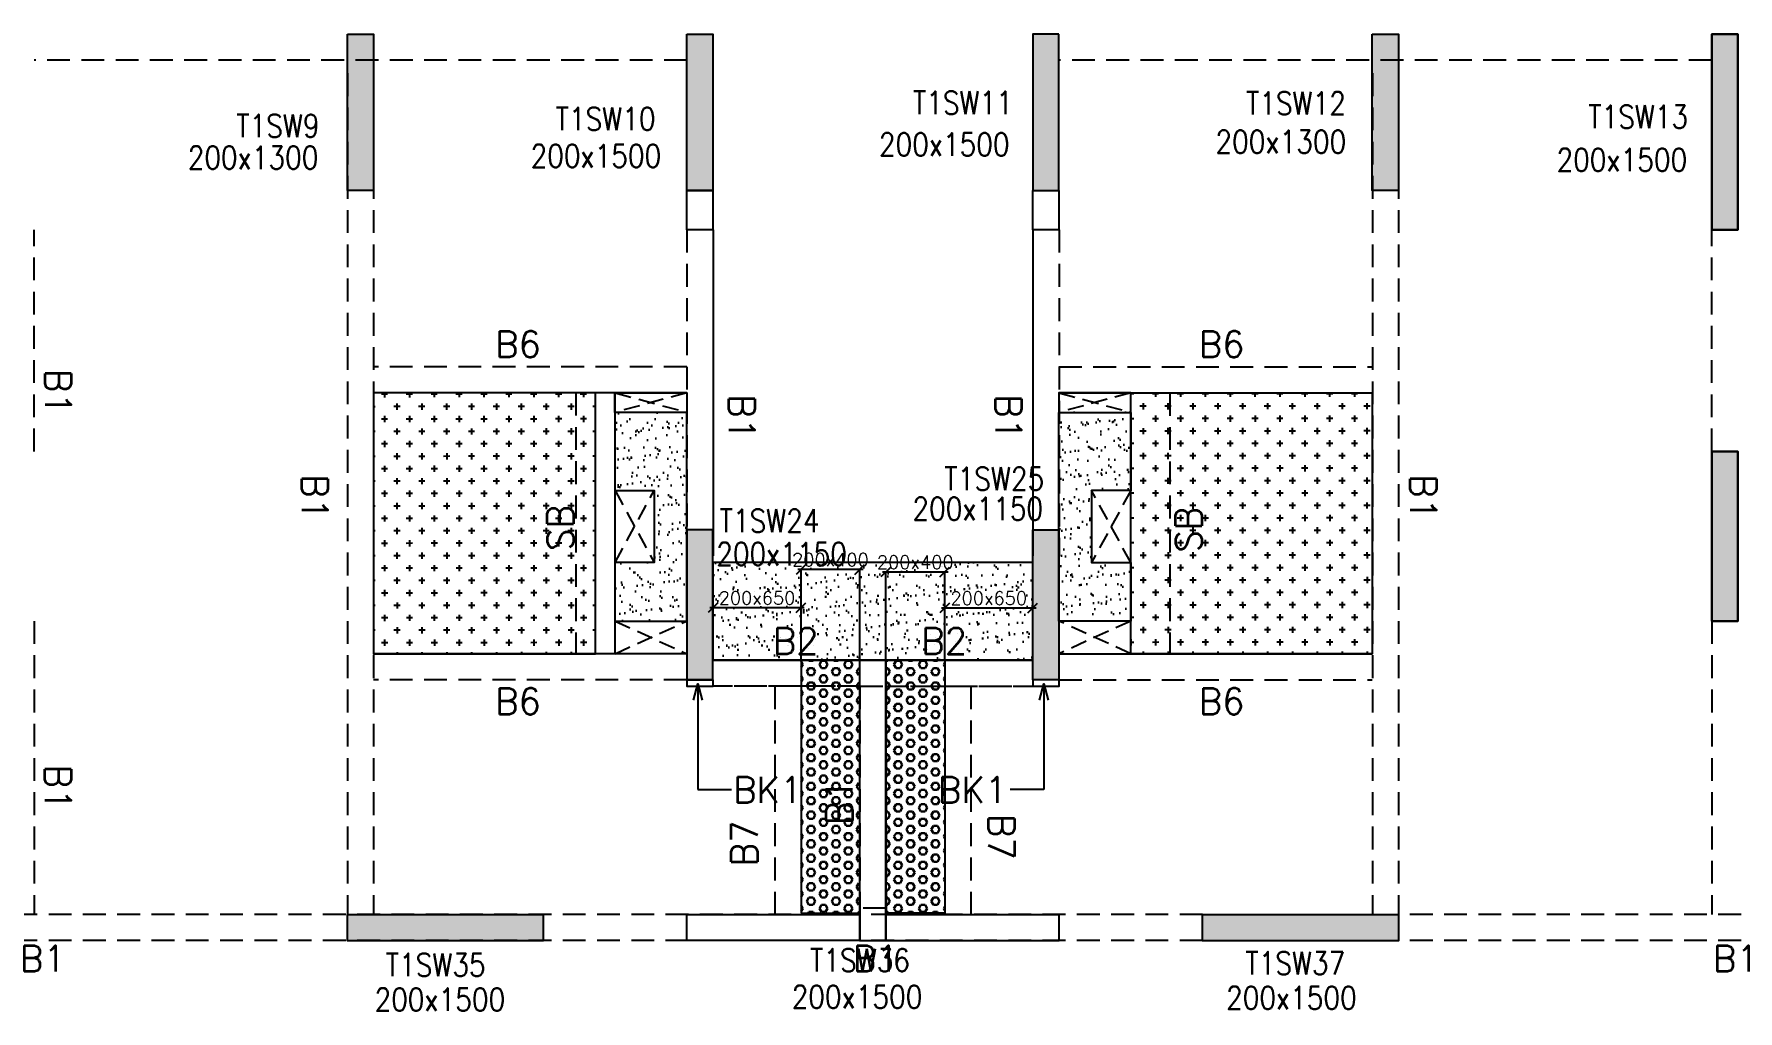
# Model space of a CAD drawing. Header units: millimetres. Extents: x 1078357 to 2594950, y -5122486 to -4636555.
# Drawn here: x 2183805 to 2196855, y -4665641 to -4658153 of the extents above; entities that cross this region are included whole.
import ezdxf

# ---------------------------------------------------------------- set-up
doc = ezdxf.new("R2010")
doc.units = ezdxf.units.MM
doc.header["$PDMODE"] = 35
for name, pattern in [('CONTINOUS', [0]), ('HIDDEN', [0.375, 0.25, -0.125]), ('New Retail block$0$CONTINOUS', [0])]:
    doc.linetypes.add(name, pattern=pattern)
doc.layers.get('0').update_dxf_attribs({"lineweight": 0})
doc.layers.get('Defpoints').update_dxf_attribs({"lineweight": 0})
for name, color, linetype, lineweight in [('A-_ANOTDIMA_D-', 6, 'Continuous', 13), ('COL. NO.', 30, 'Continuous', 25), ('COL. SIZE', 7, 'Continuous', 25), ('DIM', 9, 'Continuous', 25), ('HATCH', 8, 'Continuous', 30)]:
    doc.layers.add(name, color=color, linetype=linetype, lineweight=lineweight)
for name, color, linetype in [('B-200x325', 201, 'HIDDEN'), ('B-200x400', 44, 'HIDDEN'), ('DROP SLAB', 8, 'Continuous'), ('NON STR. RCC WALL', 6, 'Continuous'), ('S-BEAM', 3, 'HIDDEN'), ('S-BEAM NO.', 6, 'Continuous'), ('S-COLUMN', 1, 'Continuous'), ('S-CUTOUT', 8, 'HIDDEN'), ('S-SLAB-PROJECTION', 54, 'New Retail block$0$CONTINOUS'), ('SLAB FOLD', 8, 'Continuous')]:
    doc.layers.add(name, color=color, linetype=linetype)
doc.styles.add('Roman', font='romans')
doc.styles.add('ROMANS', font='romans.shx', dxfattribs={"width": 0.85})
doc.dimstyles.new('HARESH', dxfattribs={"dimtxt": 150, "dimasz": 75, "dimexe": 0, "dimexo": 0, "dimgap": 25, "dimtad": 1, "dimdec": 0, "dimdsep": 46, "dimtxsty": 'Roman', "dimblk": 'OBLIQUE', "dimcen": 225, "dimdle": 25, "dimclrd": 2, "dimclre": 2, "dimclrt": 7, "dimadec": 8, "dimazin": 1, "dimtfac": 1, "dimtdec": 0, "dimtmove": 0, "dimatfit": 0, "dimfxl": 1, "dimlwd": -1, "dimlwe": -1, "dimarcsym": 0})
pattern_1 = [(180.03079016, (-1099062.11, 9379553.9), (-95.1987999, -95.3011726), [47.625, -142.875]), (270.03079016, (-1099085.93, 9379577.7), (95.3011726, -95.1987999), [47.625, -142.875])]
pattern_2 = [(180, (2168054.783, -4476147.51), (-7e-15, -54.992613), [31.75, -63.5]), (300, (2168054.783, -4476147.51), (47.625, 27.496307), [31.75, -63.5]), (240, (2168023.033, -4476147.51), (47.625, -27.496307), [31.75, -63.5])]

# ---------------------------------------------------------------- blocks, each defined once
blk = doc.blocks.new('_Oblique')
at = {"color": 0, "linetype": 'ByBlock', "lineweight": -2}
blk.add_line((-0.5, -0.5), (0.5, 0.5), dxfattribs=at)
blk = doc.blocks.new('*D1501')
at = {"layer": 'Defpoints', "color": 0, "ltscale": 700, "transparency": 16777216}
for p in [(2189679, -4662257), (2189679, -4662953, 0), (2190129, -4662953, 0)]:
    blk.add_point(p, dxfattribs=at)
at = {"layer": 'DIM', "color": 2, "ltscale": 700, "transparency": 16777216}
for p, q in [((2190154, -4662257), (2189654, -4662257)), ((2189679, -4662953), (2189679, -4662257)), ((2190129, -4662953), (2190129, -4662257))]:
    blk.add_line(p, q, dxfattribs=at)
at = {"layer": 'DIM', "color": 2, "ltscale": 700, "transparency": 16777216, "xscale": 75, "yscale": 75, "zscale": 75, "rotation": 180}
blk.add_blockref('_Oblique', (2189679, -4662257), dxfattribs=at)
at = {"layer": 'DIM', "color": 2, "ltscale": 700, "transparency": 16777216, "xscale": 75, "yscale": 75, "zscale": 75}
blk.add_blockref('_Oblique', (2190129, -4662257), dxfattribs=at)
at = {"layer": 'DIM', "color": 7, "ltscale": 700, "transparency": 16777216, "insert": (2189904, -4662182), "char_height": 150, "attachment_point": 5, "style": 'Roman'}
blk.add_mtext('{\\H0.666667x;200x400}', dxfattribs=at)
blk = doc.blocks.new('*D1502')
at = {"layer": 'Defpoints', "color": 0, "ltscale": 700, "transparency": 16777216}
for p in [(2189005, -4662550), (2189005, -4662952, 0), (2189679, -4662953, 0)]:
    blk.add_point(p, dxfattribs=at)
at = {"layer": 'DIM', "color": 2, "ltscale": 700, "transparency": 16777216}
for p, q in [((2189704, -4662550), (2188980, -4662550)), ((2189005, -4662952), (2189005, -4662550)), ((2189679, -4662953), (2189679, -4662550))]:
    blk.add_line(p, q, dxfattribs=at)
at = {"layer": 'DIM', "color": 2, "ltscale": 700, "transparency": 16777216, "xscale": 75, "yscale": 75, "zscale": 75, "rotation": 180}
blk.add_blockref('_Oblique', (2189005, -4662550), dxfattribs=at)
at = {"layer": 'DIM', "color": 2, "ltscale": 700, "transparency": 16777216, "xscale": 75, "yscale": 75, "zscale": 75}
blk.add_blockref('_Oblique', (2189679, -4662550), dxfattribs=at)
at = {"layer": 'DIM', "color": 7, "ltscale": 700, "transparency": 16777216, "insert": (2189342, -4662475), "char_height": 150, "attachment_point": 5, "style": 'Roman'}
blk.add_mtext('{\\H0.666667x;200x650}', dxfattribs=at)
blk = doc.blocks.new('*D1503')
at = {"layer": 'Defpoints', "color": 0, "ltscale": 700, "transparency": 16777216}
for p in [(2190780, -4662276), (2190329, -4662953, 0), (2190780, -4662952, 0)]:
    blk.add_point(p, dxfattribs=at)
at = {"layer": 'DIM', "color": 2, "ltscale": 700, "transparency": 16777216}
for p, q in [((2190304, -4662276), (2190805, -4662276)), ((2190329, -4662953), (2190329, -4662276)), ((2190780, -4662952), (2190780, -4662276))]:
    blk.add_line(p, q, dxfattribs=at)
at = {"layer": 'DIM', "color": 2, "ltscale": 700, "transparency": 16777216, "xscale": 75, "yscale": 75, "zscale": 75, "rotation": 180}
blk.add_blockref('_Oblique', (2190329, -4662276), dxfattribs=at)
at = {"layer": 'DIM', "color": 2, "ltscale": 700, "transparency": 16777216, "xscale": 75, "yscale": 75, "zscale": 75}
blk.add_blockref('_Oblique', (2190780, -4662276), dxfattribs=at)
at = {"layer": 'DIM', "color": 7, "ltscale": 700, "transparency": 16777216, "insert": (2190554, -4662201), "char_height": 150, "attachment_point": 5, "style": 'Roman'}
blk.add_mtext('{\\H0.666667x;200x400}', dxfattribs=at)
blk = doc.blocks.new('*D1504')
at = {"layer": 'Defpoints', "color": 0, "ltscale": 700, "transparency": 16777216}
for p in [(2191454, -4662552), (2190780, -4662952, 0), (2191454, -4662953, 0)]:
    blk.add_point(p, dxfattribs=at)
at = {"layer": 'DIM', "color": 2, "ltscale": 700, "transparency": 16777216}
for p, q in [((2190755, -4662552), (2191479, -4662552)), ((2190780, -4662952), (2190780, -4662552)), ((2191454, -4662953), (2191454, -4662552))]:
    blk.add_line(p, q, dxfattribs=at)
at = {"layer": 'DIM', "color": 2, "ltscale": 700, "transparency": 16777216, "xscale": 75, "yscale": 75, "zscale": 75, "rotation": 180}
blk.add_blockref('_Oblique', (2190780, -4662552), dxfattribs=at)
at = {"layer": 'DIM', "color": 2, "ltscale": 700, "transparency": 16777216, "xscale": 75, "yscale": 75, "zscale": 75}
blk.add_blockref('_Oblique', (2191454, -4662552), dxfattribs=at)
at = {"layer": 'DIM', "color": 7, "ltscale": 700, "transparency": 16777216, "insert": (2191117, -4662477), "char_height": 150, "attachment_point": 5, "style": 'Roman'}
blk.add_mtext('{\\H0.666667x;200x650}', dxfattribs=at)
blk = doc.blocks.new('G$CD63B60BD')
at = {"layer": 'COL. NO.', "linetype": 'Continuous', "style": 'ROMANS', "width": 0.85}
for s, p in [('T1SW11', (25182, 15286, -320)), ('T1SW12', (27733, 15282, -320)), ('T1SW9', (19999, 15109, -323)), ('T1SW10', (22445, 15162, -320)), ('T1SW13', (30354, 15179, -320)), ('T1SW25', (25422, 12404, -320)), ('T1SW24', (23701, 12082, -320)), ('T1SW36', (24394, 8713, -320)), ('T1SW35', (21144, 8677, -320)), ('T1SW37', (27728, 8690, -320))]:
    blk.add_text(s, height=175, dxfattribs=at).set_placement(p)
at = {"layer": 'COL. SIZE', "linetype": 'Continuous', "style": 'ROMANS', "width": 0.85}
for s, p in [('200x1500', (24921, 14967, -320)), ('200x1300', (27499, 14987, -320)), ('200x1300', (19627, 14865, -323)), ('200x1500', (22253, 14878, -320)), ('200x1500', (30111, 14848, -320)), ('200x1150', (25178, 12174, -320)), ('200x1150', (23675, 11827, -320)), ('200x1500', (21058, 8411, -320)), ('200x1500', (24253, 8432, -320)), ('200x1500', (27580, 8424, -320))]:
    blk.add_text(s, height=175, dxfattribs=at).set_placement(p)

msp = doc.modelspace()

# ---------------------------------------------------------------- hatches: boundary and pattern name
at = {"layer": 'DROP SLAB'}
h = msp.add_hatch(dxfattribs=at)
h.set_pattern_fill('CROSS', color=8, scale=15, angle=0.03079)
h.set_pattern_definition(pattern_1)
h.paths.add_polyline_path([(2188104.6, -4660902.8), (2186404.6, -4660902.8), (2186404.6, -4662902.6), (2188104.6, -4662902.6)])
h = msp.add_hatch(dxfattribs=at)
h.set_pattern_fill('CROSS', color=8, scale=15, angle=179.96921)
h.set_pattern_definition(pattern_1)
h.paths.add_polyline_path([(2192204.6, -4660902.8), (2194054.6, -4660902.8), (2194054.6, -4662902.6), (2192204.6, -4662902.6)])
at = {"layer": 'HATCH'}
h = msp.add_hatch(dxfattribs=at)
h.set_pattern_fill('AR-SAND', color=8, scale=3, angle=0.02985)
h.set_pattern_definition([(37.47015413, (-2843228.97, 18697456.11), (-4.72361136, 146.8264517), [0, -115.824, 0, -129.54, 0, -123.825]), (7.4701541, (-2843228.97, 18697456.11), (134.9689868, 214.9772528), [0, -62.484, 0, -104.394, 0, -40.005]), (327.4701541, (-2843322.7, 18697456.16), (237.2979035, 0.3075449), [0, -38.1, 0, -137.16, 0, -179.07]), (317.4701541, (-2843322.7, 18697456.16), (229.1017424, 66.759465), [0, -19.05, 0, -89.916, 0, -102.87])])
h.paths.add_polyline_path([(2188804, -4661052.5), (2188254, -4661052.5), (2188254, -4661652.5), (2188554, -4661652.5), (2188554, -4662202.5), (2188254, -4662202.5), (2188254, -4662652.5), (2188804, -4662652.5)])
h = msp.add_hatch(dxfattribs=at)
h.set_pattern_fill('AR-SAND', color=8, scale=3, angle=179.97015)
h.set_pattern_definition([(37.47015413, (-2843228.2, 18697456.04), (-4.72361136, 146.8264517), [0, -115.824, 0, -129.54, 0, -123.825]), (7.4701541, (-2843228.2, 18697456.04), (134.9689868, 214.9772528), [0, -62.484, 0, -104.394, 0, -40.005]), (327.4701541, (-2843321.93, 18697456.09), (237.2979035, 0.3075449), [0, -38.1, 0, -137.16, 0, -179.07]), (317.4701541, (-2843321.93, 18697456.09), (229.1017424, 66.759465), [0, -19.05, 0, -89.916, 0, -102.87])])
h.paths.add_polyline_path([(2191654.8, -4661052.6), (2192204.8, -4661052.6), (2192204.8, -4661652.6), (2191904.8, -4661652.6), (2191904.8, -4662202.6), (2192204.8, -4662202.5), (2192204.8, -4662652.6), (2191654.8, -4662652.6)])
h = msp.add_hatch(dxfattribs=at)
h.set_pattern_fill('AR-SAND', color=8, scale=3, angle=179.97015)
h.set_pattern_definition([(37.4701541, (-1779853.65, 14013436.92), (-4.72361136, 146.8264517), [0, -115.824, 0, -129.54, 0, -123.825]), (7.4701541, (-1779853.65, 14013436.92), (134.9689868, 214.9772528), [0, -62.484, 0, -104.394, 0, -40.005]), (327.4701541, (-1779947.37, 14013436.97), (237.2979035, 0.3075449), [0, -38.1, 0, -137.16, 0, -179.07]), (317.4701541, (-1779947.37, 14013436.97), (229.1017424, 66.759465), [0, -19.05, 0, -89.916, 0, -102.87])])
h.paths.add_polyline_path([(2191454.6, -4662202.5), (2189004.6, -4662202.5), (2189004.6, -4662952.5), (2191454.6, -4662952.5)])
h = msp.add_hatch(dxfattribs=at)
h.set_pattern_fill('AR-SAND', color=8, scale=3, angle=179.97015)
h.set_pattern_definition([(37.4701541, (-1779853.23, 14013436.91), (-4.72361136, 146.8264517), [0, -115.824, 0, -129.54, 0, -123.825]), (7.4701541, (-1779853.23, 14013436.9), (134.9689868, 214.9772528), [0, -62.484, 0, -104.394, 0, -40.005]), (327.4701541, (-1779946.95, 14013436.96), (237.2979035, 0.3075449), [0, -38.1, 0, -137.16, 0, -179.07]), (317.4701541, (-1779946.95, 14013436.96), (229.1017424, 66.759465), [0, -19.05, 0, -89.916, 0, -102.87])])
h.paths.add_polyline_path([(2191455, -4662352.5), (2189005, -4662352.5), (2189005, -4662952.5), (2191455, -4662952.5)])
at = {"layer": 'HATCH', "ltscale": 1000}
h = msp.add_hatch(dxfattribs=at)
h.set_pattern_fill('HEX', color=8, scale=10, angle=180)
h.set_pattern_definition(pattern_2)
h.paths.add_polyline_path([(2190129.8, -4664891.9), (2189679.8, -4664891.9), (2189679.8, -4662952.6), (2190129.8, -4662952.6)])
h = msp.add_hatch(dxfattribs=at)
h.set_pattern_fill('HEX', color=8, scale=10, angle=180)
h.set_pattern_definition(pattern_2)
h.paths.add_polyline_path([(2190330.2, -4664891.9), (2190780.2, -4664891.9), (2190780.2, -4662952.6), (2190330.2, -4662952.6)])
at = {"layer": 'S-COLUMN', "lineweight": 25}
h = msp.add_hatch(color=1, dxfattribs=at)
h.dxf.hatch_style = 1
h.paths.add_polyline_path([(2186204.6, -4659352.6), (2186404.6, -4659352.6), (2186404.6, -4658152.5), (2186204.6, -4658152.5)])
at = {"layer": 'S-COLUMN', "lineweight": 25, "extrusion": (-1.00316e-06, 2.11765e-11, 1)}
h = msp.add_hatch(color=1, dxfattribs=at)
h.dxf.hatch_style = 1
h.paths.add_polyline_path([(2188804.6, -4658152.5), (2189004.6, -4658152.5), (2189004.6, -4659352.5), (2188804.6, -4659352.5)])
at = {"layer": 'S-COLUMN', "lineweight": 25, "extrusion": (1.00316e-06, 1.91639e-11, 1)}
h = msp.add_hatch(color=1, dxfattribs=at)
h.dxf.hatch_style = 1
h.paths.add_polyline_path([(2191654.6, -4658152.5), (2191454.6, -4658152.5), (2191454.6, -4659352.5), (2191654.6, -4659352.5)])
at = {"layer": 'S-COLUMN', "lineweight": 25}
h = msp.add_hatch(color=1, dxfattribs=at)
h.dxf.hatch_style = 1
h.paths.add_polyline_path([(2194054.6, -4659352.6), (2194254.6, -4659352.6), (2194254.6, -4658152.5), (2194054.6, -4658152.5)])
at = {"layer": 'S-COLUMN', "lineweight": 25, "extrusion": (1.00316e-06, 1.91639e-11, 1)}
h = msp.add_hatch(color=1, dxfattribs=at)
h.dxf.hatch_style = 1
h.paths.add_polyline_path([(2196854.6, -4658152.5), (2196654.6, -4658152.5), (2196654.6, -4659652.5), (2196854.6, -4659652.5)])
at = {"layer": 'S-COLUMN', "lineweight": 25, "extrusion": (-1.00316e-06, 2.11765e-11, 1)}
h = msp.add_hatch(color=1, dxfattribs=at)
h.dxf.hatch_style = 1
h.paths.add_polyline_path([(2196654.6, -4658152.5), (2196854.6, -4658152.5), (2196854.6, -4659652.5), (2196654.6, -4659652.5)])
at = {"layer": 'S-COLUMN', "lineweight": 25, "extrusion": (1.00316e-06, 1.91639e-11, 1)}
h = msp.add_hatch(color=1, dxfattribs=at)
h.dxf.hatch_style = 1
h.paths.add_polyline_path([(2196854.6, -4662652.5), (2196654.6, -4662652.5), (2196654.6, -4661352.5), (2196854.6, -4661352.5)])
at = {"layer": 'S-COLUMN', "lineweight": 25, "extrusion": (-1.00316e-06, 2.11765e-11, 1)}
h = msp.add_hatch(color=1, dxfattribs=at)
h.dxf.hatch_style = 1
h.paths.add_polyline_path([(2196654.6, -4662652.5), (2196854.6, -4662652.5), (2196854.6, -4661352.5), (2196654.6, -4661352.5)])
h = msp.add_hatch(color=1, dxfattribs=at)
h.dxf.hatch_style = 1
h.paths.add_polyline_path([(2188804.6, -4663102.5), (2189004.6, -4663102.5), (2189004.6, -4661952.6), (2188804.6, -4661952.6)])
at = {"layer": 'S-COLUMN', "lineweight": 25, "extrusion": (1.00316e-06, 1.91639e-11, 1)}
h = msp.add_hatch(color=1, dxfattribs=at)
h.dxf.hatch_style = 1
h.paths.add_polyline_path([(2191654.6, -4663102.5), (2191454.6, -4663102.5), (2191454.6, -4661952.5), (2191654.6, -4661952.5)])
at = {"layer": 'S-COLUMN', "lineweight": 25}
h = msp.add_hatch(color=1, dxfattribs=at)
h.dxf.hatch_style = 1
h.paths.add_polyline_path([(2186204.6, -4664902.5), (2187704.6, -4664902.5), (2187704.6, -4665102.5), (2186204.6, -4665102.5)])
h = msp.add_hatch(color=1, dxfattribs=at)
h.dxf.hatch_style = 1
h.paths.add_polyline_path([(2192754.6, -4664902.5), (2194254.6, -4664902.5), (2194254.6, -4665102.5), (2192754.6, -4665102.5)])

# ---------------------------------------------------------------- linework, layer by layer
at = {"layer": 'B-200x400', "linetype": 'Continuous', "ltscale": 500}
for p, q in [((2190129.4, -4662952.5, 0), (2189679.3, -4662952.5, 0)), ((2190779.6, -4662952.5, 0), (2190329.5, -4662952.5, 0))]:
    msp.add_line(p, q, dxfattribs=at)
at = {"layer": 'B-200x400', "linetype": 'HIDDEN', "ltscale": 500}
for p, q in [((2190129.4, -4663152.5, 0), (2189679.3, -4663152.5, 0)), ((2190329.4, -4663152.5, 0), (2190779.6, -4663152.5, 0))]:
    msp.add_line(p, q, dxfattribs=at)
at = {"layer": 'DROP SLAB', "color": 3, "linetype": 'CONTINOUS', "ltscale": 500, "elevation": 0}
for points in [[(2188104.6, -4660902.8), (2186404.6, -4660902.8), (2186404.6, -4662902.6), (2188104.6, -4662902.6)], [(2188254.3, -4660902.8), (2188804.3, -4660902.8), (2188804.3, -4661052.6), (2188254.3, -4661052.6)], [(2192204.8, -4660902.8), (2191654.8, -4660902.8), (2191654.8, -4661052.6), (2192204.8, -4661052.6)], [(2192204.6, -4660902.8), (2194054.6, -4660902.8), (2194054.6, -4662902.6), (2192204.6, -4662902.6)], [(2188254.7, -4661652.5), (2188554.7, -4661652.5), (2188554.7, -4662202.5), (2188254.7, -4662202.5)], [(2192204.8, -4661652.6), (2191904.8, -4661652.6), (2191904.8, -4662202.6), (2192204.8, -4662202.6)], [(2188254.8, -4662652.6), (2188804.6, -4662652.6), (2188804.6, -4662902.6), (2188254.8, -4662902.6)], [(2192204.8, -4662652.6), (2191654.9, -4662652.6), (2191654.9, -4662902.6), (2192204.8, -4662902.6)]]:
    msp.add_lwpolyline(points, close=True, dxfattribs=at)
at = {"layer": 'NON STR. RCC WALL', "elevation": 0}
for points in [[(2189004.5, -4659352.5), (2189004.5, -4659652.5), (2188804.6, -4659652.5), (2188804.6, -4659352.5)], [(2191654.5, -4659352.5), (2191654.5, -4659652.5), (2191454.6, -4659652.5), (2191454.6, -4659352.5)], [(2190129.6, -4662952.5), (2190329.6, -4662952.5), (2190329.6, -4665102.5), (2190129.6, -4665102.5)], [(2188804.6, -4664902.5), (2190129.6, -4664902.5), (2190129.6, -4665102.4), (2188804.6, -4665102.4)], [(2190329.6, -4664902.5), (2191654.6, -4664902.5), (2191654.6, -4665102.5), (2190329.6, -4665102.5)]]:
    msp.add_lwpolyline(points, close=True, dxfattribs=at)
at = {"layer": 'S-BEAM', "linetype": 'HIDDEN', "ltscale": 700}
for p, q in [((2188805, -4658352.5, 0), (2183805, -4658352.5, 0)), ((2186205, -4658452.6, 0), (2186205, -4664902.4, 0)), ((2186405, -4658452.6, 0), (2186405, -4664902.4, 0)), ((2196655, -4658352.5, 0), (2191655, -4658352.5, 0)), ((2194055, -4658452.6, 0), (2194055, -4664902.4, 0)), ((2194255, -4658452.6, 0), (2194255, -4664902.4, 0)), ((2183805, -4661352.5, 0), (2183805, -4659652.5, 0)), ((2188805, -4659652.5, 0), (2188805, -4662152.5, 0)), ((2191655, -4659652.5, 0), (2191655, -4662152.5, 0)), ((2196655, -4661352.5, 0), (2196655, -4659652.5, 0)), ((2187954.3, -4660902.8, 0), (2187954.3, -4662902.6, 0)), ((2192203.4, -4660903, 0), (2192203.4, -4662902.8, 0)), ((2192503.4, -4660903, 0), (2192503.4, -4662902.8, 0)), ((2183805, -4662652.5, 0), (2183805, -4664902.5, 0)), ((2196655, -4662652.6, 0), (2196655, -4664902.5, 0)), ((2189679.3, -4663152.5, 0), (2189004.6, -4663152.5, 0)), ((2190130, -4663152.5, 0), (2189005, -4663152.5, 0)), ((2190130, -4663152.5, 0), (2190130, -4664902.4, 0)), ((2190330, -4663152.5, 0), (2191455, -4663152.5, 0)), ((2190330, -4663152.5, 0), (2190330, -4664902.4, 0)), ((2190779.7, -4663152.5, 0), (2191454.6, -4663152.5, 0)), ((2192754.6, -4664902.4, 0), (2177279.6, -4664902.4, 0)), ((2203179.6, -4664902.4, 0), (2194254.6, -4664902.4, 0)), ((2192754.6, -4665102.4, 0), (2177279.6, -4665102.4, 0)), ((2203179.6, -4665102.4, 0), (2194254.6, -4665102.4, 0))]:
    msp.add_line(p, q, dxfattribs=at)
at = {"layer": 'S-BEAM', "linetype": 'CONTINOUS', "ltscale": 700}
for p, q in [((2189005, -4659652.5, 0), (2189005, -4662152.5, 0)), ((2191455, -4659652.5, 0), (2191455, -4662152.5, 0)), ((2189679.3, -4662952.5, 0), (2189004.6, -4662952.5, 0)), ((2191455, -4662952.5, 0), (2189005, -4662952.5, 0)), ((2190779.6, -4662952.5, 0), (2191454.8, -4662952.5, 0))]:
    msp.add_line(p, q, dxfattribs=at)
at = {"layer": 'S-BEAM', "ltscale": 700}
for p, q in [((2188804.6, -4660702.8, 0), (2186404.6, -4660702.8, 0)), ((2191654.6, -4660702.8, 0), (2194054.6, -4660702.8, 0)), ((2188804.4, -4663102.6, 0), (2186404.6, -4663102.6, 0)), ((2189479.5, -4663152.5, 0), (2189479.5, -4664902.5)), ((2190979.7, -4663152.5, 0), (2190979.7, -4664902.5)), ((2191654.7, -4663102.6, 0), (2194054.6, -4663102.6, 0))]:
    msp.add_line(p, q, dxfattribs=at)
at = {"layer": 'S-BEAM', "linetype": 'Continuous', "ltscale": 700}
for p, q in [((2188804.6, -4660902.8, 0), (2186404.6, -4660902.8, 0)), ((2191654.6, -4660902.8, 0), (2194054.6, -4660902.8, 0)), ((2188804.4, -4662902.6, 0), (2186404.6, -4662902.6, 0)), ((2191654.7, -4662902.6, 0), (2194054.6, -4662902.6, 0)), ((2189679.5, -4663152.5, 0), (2189679.5, -4664891.9, 0)), ((2190779.7, -4663152.5, 0), (2190779.7, -4664891.9, 0))]:
    msp.add_line(p, q, dxfattribs=at)
at = {"layer": 'S-BEAM', "linetype": 'ByBlock', "ltscale": 700}
msp.add_line((2188254.3, -4660902.8, 0), (2188254.3, -4662902.6, 0), dxfattribs=at)
at = {"layer": 'S-BEAM', "linetype": 'Continuous', "ltscale": 700, "elevation": 0}
for points in [[(2189005.1, -4663102.5), (2188805.1, -4663102.5), (2188805.1, -4663152.7), (2189005.1, -4663152.7)], [(2191655.1, -4663102.5), (2191455.1, -4663102.5), (2191455.1, -4663152.7), (2191655.1, -4663152.7)]]:
    msp.add_lwpolyline(points, close=True, dxfattribs=at)
at = {"layer": 'S-BEAM', "linetype": 'HIDDEN', "ltscale": 700, "elevation": 0}
msp.add_lwpolyline([(2190129.6, -4663152.7), (2190329.6, -4663152.7), (2190329.6, -4664852.5), (2190129.6, -4664852.5)], close=True, dxfattribs=at)
at = {"layer": 'S-COLUMN', "color": 1, "lineweight": 25, "elevation": 0}
for points in [[(2186204.6, -4658152.5), (2186404.6, -4658152.5), (2186404.6, -4659352.6), (2186204.6, -4659352.6)], [(2194054.6, -4658152.5), (2194254.6, -4658152.5), (2194254.6, -4659352.6), (2194054.6, -4659352.6)], [(2186204.6, -4664902.5), (2187704.6, -4664902.5), (2187704.6, -4665102.5), (2186204.6, -4665102.5)], [(2192754.6, -4664902.5), (2194254.6, -4664902.5), (2194254.6, -4665102.5), (2192754.6, -4665102.5)]]:
    msp.add_lwpolyline(points, close=True, dxfattribs=at)
at = {"layer": 'S-COLUMN', "color": 1, "lineweight": 25, "extrusion": (-1.00316e-06, 2.11765e-11, 1), "elevation": -2.2}
for points in [[(2188804.6, -4658152.5), (2189004.6, -4658152.5), (2189004.6, -4659352.5), (2188804.6, -4659352.5)], [(2196654.6, -4658152.5), (2196854.6, -4658152.5), (2196854.6, -4659652.5), (2196654.6, -4659652.5)], [(2196654.6, -4662652.5), (2196854.6, -4662652.5), (2196854.6, -4661352.5), (2196654.6, -4661352.5)], [(2188804.6, -4663102.5), (2189004.6, -4663102.5), (2189004.6, -4661952.6), (2188804.6, -4661952.6)]]:
    msp.add_lwpolyline(points, close=True, dxfattribs=at)
at = {"layer": 'S-COLUMN', "color": 1, "lineweight": 25, "extrusion": (1.00316e-06, 1.91639e-11, 1), "elevation": 2.2}
for points in [[(2191654.6, -4658152.5), (2191454.6, -4658152.5), (2191454.6, -4659352.5), (2191654.6, -4659352.5)], [(2196854.6, -4658152.5), (2196654.6, -4658152.5), (2196654.6, -4659652.5), (2196854.6, -4659652.5)], [(2196854.6, -4662652.5), (2196654.6, -4662652.5), (2196654.6, -4661352.5), (2196854.6, -4661352.5)], [(2191654.6, -4663102.5), (2191454.6, -4663102.5), (2191454.6, -4661952.5), (2191654.6, -4661952.5)]]:
    msp.add_lwpolyline(points, close=True, dxfattribs=at)
at = {"layer": 'S-CUTOUT', "ltscale": 500}
for p, q in [((2188804.3, -4660902.6, 0), (2188254.3, -4661052.6, 0)), ((2188255.2, -4660902.8, 0), (2188804.3, -4661052.6, 0)), ((2191654.8, -4660902.6, 0), (2192204.8, -4661052.6, 0)), ((2192203.9, -4660902.8, 0), (2191654.8, -4661052.6, 0)), ((2188254.6, -4661652.5), (2188554.7, -4662202.5)), ((2188254.6, -4662202.5), (2188554.7, -4661652.5)), ((2192204.8, -4661652.6, 0), (2191904.8, -4662202.6, 0)), ((2192204.8, -4662202.6, 0), (2191904.8, -4661652.6, 0)), ((2188254.8, -4662652.6, 0), (2188804.6, -4662902.6, 0)), ((2188254.8, -4662902.6, 0), (2188804.8, -4662652.6, 0)), ((2192204.8, -4662902.6, 0), (2191654.8, -4662652.6, 0)), ((2192204.8, -4662652.6, 0), (2191654.9, -4662902.6, 0))]:
    msp.add_line(p, q, dxfattribs=at)
at = {"layer": 'S-SLAB-PROJECTION', "elevation": 0}
msp.add_lwpolyline([(2191454.6, -4662202.5), (2189004.6, -4662202.5), (2189004.9, -4662952.5), (2191454.9, -4662952.5)], close=True, dxfattribs=at)
at = {"layer": 'SLAB FOLD', "color": 8, "ltscale": 1000, "elevation": 0}
for points in [[(2188804, -4661052.5), (2188254, -4661052.5), (2188254, -4661652.5), (2188554, -4661652.5), (2188554, -4662202.5), (2188254, -4662202.5), (2188254, -4662652.5), (2188804, -4662652.5), (2188804, -4661052.5)], [(2191654.8, -4661052.6), (2192204.8, -4661052.6), (2192204.8, -4661652.6), (2191904.8, -4661652.6), (2191904.8, -4662202.6), (2192204.8, -4662202.5), (2192204.8, -4662652.6), (2191654.8, -4662652.6), (2191654.8, -4661052.6)]]:
    msp.add_lwpolyline(points, dxfattribs=at)
for points in [[(2189679.6, -4664891.9), (2190129.6, -4664891.9), (2190129.6, -4662952.6), (2189679.6, -4662952.6)], [(2190779.9, -4664891.9), (2190329.8, -4664891.9), (2190329.8, -4662952.6), (2190779.9, -4662952.6)]]:
    msp.add_lwpolyline(points, close=True, dxfattribs=at)

# ---------------------------------------------------------------- block references
at = {"layer": 'A-_ANOTDIMA_D-', "color": 2, "ltscale": 700}
msp.add_blockref('G$CD63B60BD', (2165354.6, -4674052.5, 0), dxfattribs=at)

# ---------------------------------------------------------------- texts
at = {"layer": 'B-200x325', "linetype": 'Continuous', "ltscale": 700, "style": 'ROMANS'}
for rotation, p in [(0.00055, (2187335.1, -4660630.7, -2.7)), (359.99866, (2192724.1, -4660630.6, -2.7)), (0.00055, (2187335.1, -4663367.8, -2.7)), (359.99866, (2192724.1, -4663367.8, -2.7))]:
    msp.add_text('B6', height=200, rotation=rotation, dxfattribs=at).set_placement(p)
at = {"layer": 'S-BEAM NO.', "linetype": 'HIDDEN', "ltscale": 500, "style": 'ROMANS'}
for rotation, p in [(269.99906, (2183888.9, -4660720.4, -2.7)), (269.99906, (2189126.3, -4660914.7, -2.7)), (269.99906, (2191169, -4660914.7, -2.7)), (269.99906, (2185855.7, -4661527.5, -2.7)), (269.99906, (2194345.5, -4661527.5, -2.7)), (269.99906, (2183888.2, -4663754.4, -2.7)), (359.99906, (2183695.7, -4665339.7, -2.7)), (359.99906, (2190075.2, -4665339.7, -2.7)), (359.99906, (2196662.6, -4665339.6, -2.7))]:
    msp.add_text('B1', height=200, rotation=rotation, dxfattribs=at).set_placement(p)
at = {"layer": 'S-BEAM NO.', "linetype": 'Continuous', "ltscale": 700, "style": 'ROMANS'}
for s, rotation, p in [('SB', 90.00094, (2187935.3, -4662113.1, -2.7)), ('SB', 90.00094, (2192748.1, -4662127.1, -2.7)), ('BK1', 359.99906, (2189158.2, -4664046.5, -2.7)), ('BK1', 0.00094, (2190726.2, -4664046.5, -2.7)), ('B7', 269.99866, (2191114.5, -4664132.1, -2.7)), ('B7', 90.00094, (2189344.7, -4664532.1, -2.7))]:
    msp.add_text(s, height=200, rotation=rotation, dxfattribs=at).set_placement(p)
at = {"layer": 'S-BEAM NO.', "linetype": 'Continuous', "ltscale": 500, "style": 'ROMANS'}
for p in [(2189462.7, -4662905.4, -2.7), (2190599.4, -4662905.4, -2.7)]:
    msp.add_text('B2', height=200, dxfattribs=at).set_placement(p)
at = {"layer": 'S-BEAM NO.', "linetype": 'HIDDEN', "ltscale": 700, "style": 'ROMANS'}
msp.add_text('B1', height=200, rotation=90.00094, dxfattribs=at).set_placement((2190072.6, -4664215.6, -2.7))

# ---------------------------------------------------------------- dimensions: what is measured, and where the dimension line sits
at = {"layer": 'DIM', "ltscale": 700}
for base, p1, p2, picture, middle in [((2189679.3, -4662257.5, 0), (2190129.4, -4662952.5, 0), (2189679.3, -4662952.5, 0), '*D1501', (2189904.3, -4662257.5, 0)), ((2190779.5, -4662275.8, 0), (2190329.4, -4662952.5, 0), (2190779.5, -4662952.5, 0), '*D1503', (2190554.5, -4662275.8, 0))]:
    dim = msp.add_linear_dim(base=base, p1=p1, p2=p2, text='{\\H0.666667x;200x400}', dimstyle='HARESH', override={"dimtxsty": 'Roman'}, dxfattribs=at)
    dim.commit()
    dim.dimension.update_dxf_attribs({"geometry": picture, "text_midpoint": middle, "dimtype": 160})
for base, p1, p2, picture, middle in [((2189004.6, -4662550.4, 0), (2189679.3, -4662952.5, 0), (2189004.6, -4662952.5, 0), '*D1502', (2189341.9, -4662475.4, 0)), ((2191454.4, -4662552.4, 0), (2190779.5, -4662952.5, 0), (2191454.4, -4662952.5, 0), '*D1504', (2191117, -4662477.4, 0))]:
    dim = msp.add_linear_dim(base=base, p1=p1, p2=p2, text='{\\H0.666667x;200x650}', dimstyle='HARESH', override={"dimtxsty": 'Roman', "dimtmove": 1}, dxfattribs=at)
    dim.commit()
    dim.dimension.update_dxf_attribs({"geometry": picture, "text_midpoint": middle})

# ---------------------------------------------------------------- leaders
at = {"layer": 'S-BEAM NO.', "linetype": 'Continuous', "ltscale": 700}
for points in [[(2188888.6, -4663132.8, 0), (2188888.6, -4663944.2, 0), (2189147.4, -4663944.2, 0)], [(2191538.6, -4663132.8, 0), (2191538.6, -4663944.2, 0), (2191279.8, -4663944.2, 0)]]:
    msp.add_leader(points, dimstyle='HARESH', override={"dimasz": 125, "dimgap": 25, "dimtad": 0, "dimldrblk": 'Open30'}, dxfattribs=at)

doc.saveas('drawing.dxf')
